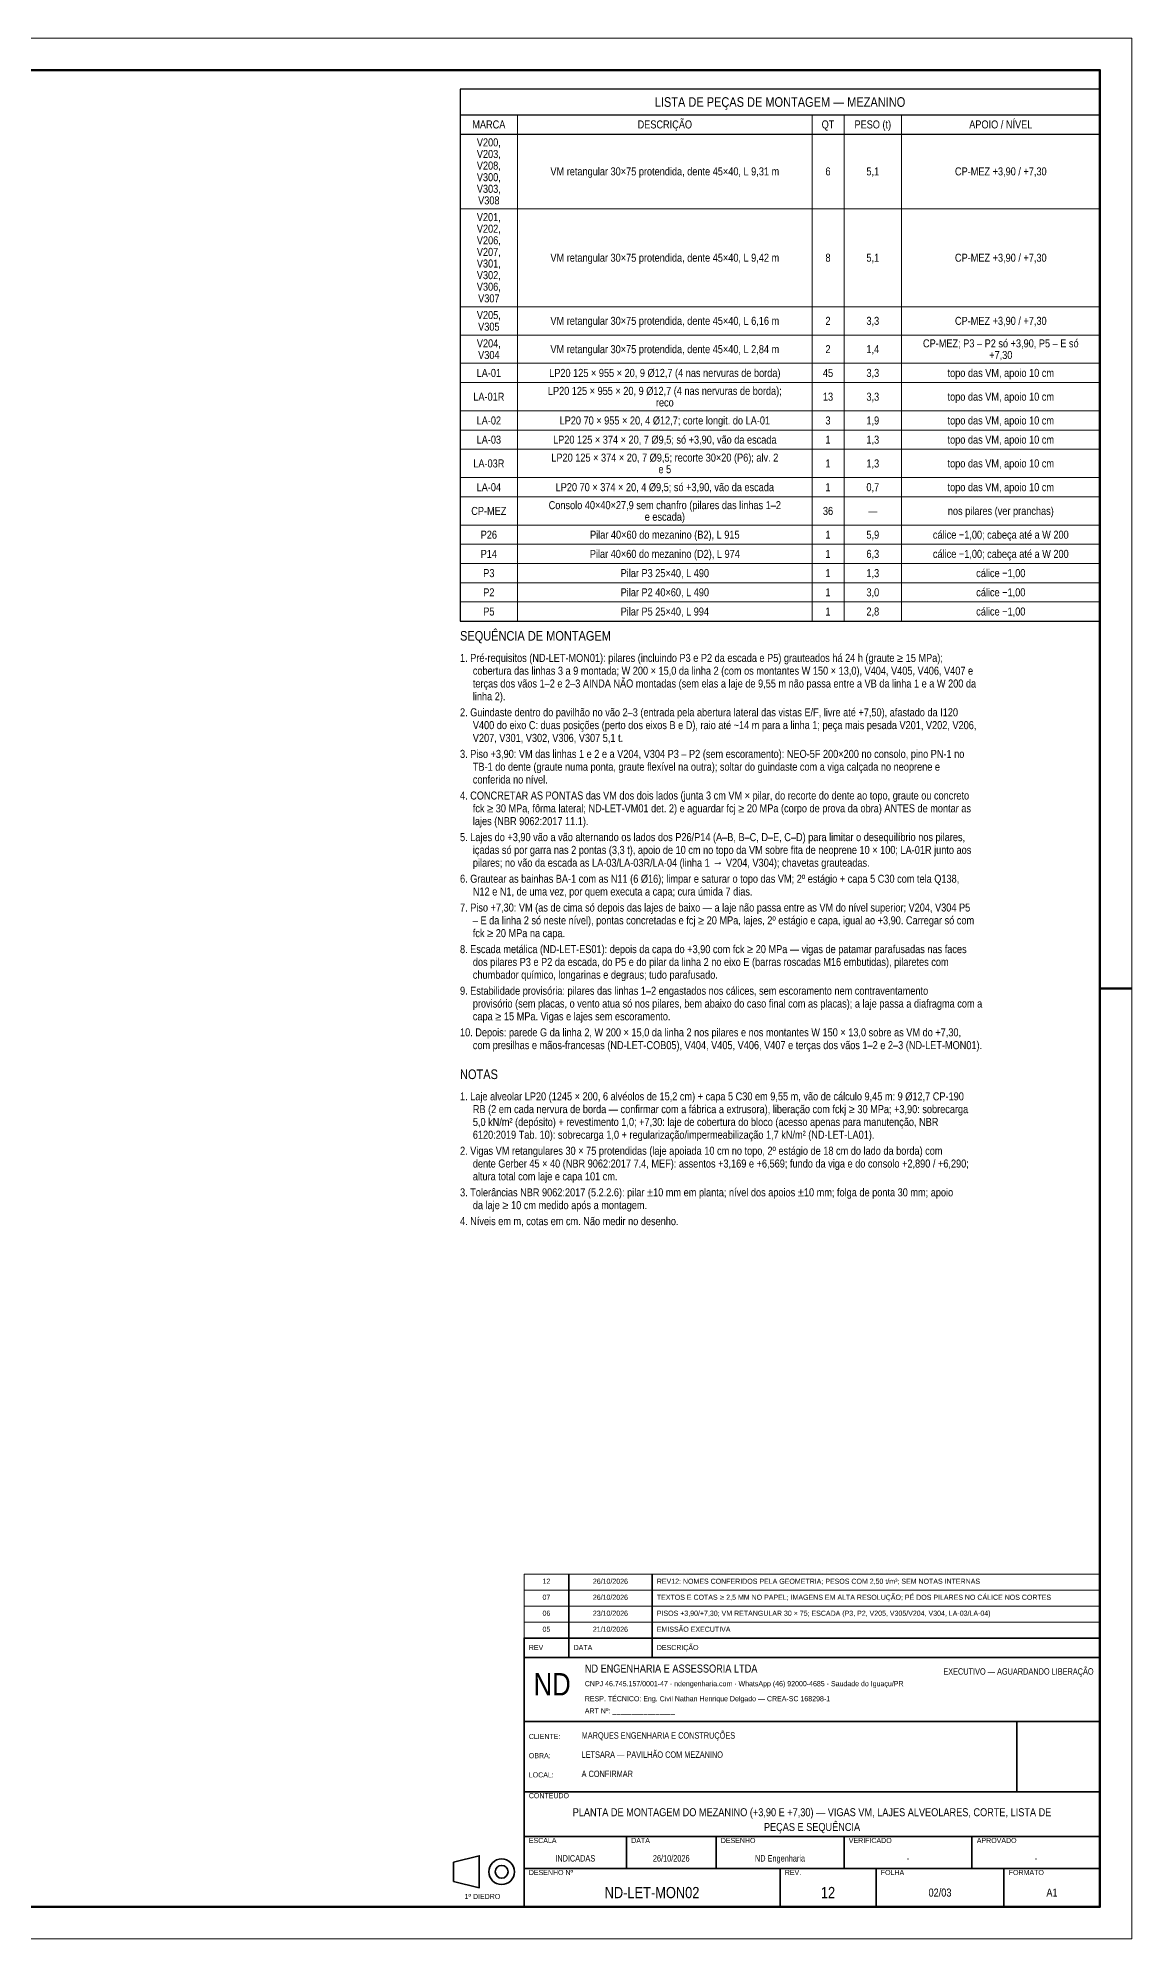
# Model space of a CAD drawing. Header units: millimetres. Extents: x 0 to 841, y 0 to 594.
# Drawn here: x 499 to 841, y 0 to 594 of the extents above; entities that cross this region are included whole.
import ezdxf
from ezdxf.enums import TextEntityAlignment as Align

# ---------------------------------------------------------------- set-up
doc = ezdxf.new("R2010")
doc.units = ezdxf.units.MM
doc.header["$LTSCALE"] = 0.5
for name, color, linetype, lineweight in [('CARIMBO', 7, 'Continuous', 35), ('CARIMBO_FINO', 8, 'Continuous', 18), ('MOLDURA', 7, 'Continuous', 50), ('TABELA', 7, 'Continuous', 25), ('TABELA_FINA', 8, 'Continuous', 13), ('TEXTO', 7, 'Continuous', 18), ('TITULO', 7, 'Continuous', 25)]:
    doc.layers.add(name, color=color, linetype=linetype, lineweight=lineweight)
doc.styles.add('ND', font='DejaVuSansCondensed.ttf')

msp = doc.modelspace()

# ---------------------------------------------------------------- linework, layer by layer
at = {"layer": 'CARIMBO'}
for p, q in [((665, 88), (665, 114)), ((691, 88), (691, 114)), ((805, 46), (805, 68)), ((683, 22), (683, 32)), ((711, 22), (711, 32)), ((751, 22), (751, 32)), ((791, 22), (791, 32)), ((731, 10), (731, 22)), ((761, 10), (761, 22)), ((801, 10), (801, 22))]:
    msp.add_line(p, q, dxfattribs=at)
for points in [[(651, 88), (831, 88), (831, 94), (651, 94)], [(651, 68), (831, 68), (831, 88), (651, 88)], [(651, 46), (831, 46), (831, 68), (651, 68)], [(651, 32), (831, 32), (831, 46), (651, 46)], [(651, 22), (831, 22), (831, 32), (651, 32)], [(629, 18), (637, 16), (637, 26), (629, 24)], [(651, 10), (831, 10), (831, 22), (651, 22)]]:
    msp.add_lwpolyline(points, close=True, dxfattribs=at)
for radius in [4, 2]:
    msp.add_circle((644, 21), radius, dxfattribs=at)
at = {"layer": 'CARIMBO_FINO'}
for points in [[(0, 0), (841, 0), (841, 594), (0, 594)], [(651, 109), (831, 109), (831, 114), (651, 114)], [(651, 104), (831, 104), (831, 109), (651, 109)], [(651, 99), (831, 99), (831, 104), (651, 104)], [(651, 94), (831, 94), (831, 99), (651, 99)]]:
    msp.add_lwpolyline(points, close=True, dxfattribs=at)
at = {"layer": 'MOLDURA'}
msp.add_line((831, 297), (841, 297), dxfattribs=at)
msp.add_lwpolyline([(25, 10), (831, 10), (831, 584), (25, 584)], close=True, dxfattribs=at)
at = {"layer": 'TABELA'}
msp.add_line((631, 564), (831, 564), dxfattribs=at)
for points in [[(631, 570), (831, 570), (831, 578), (631, 578)], [(631, 411.8), (831, 411.8), (831, 578), (631, 578)]]:
    msp.add_lwpolyline(points, close=True, dxfattribs=at)
at = {"layer": 'TABELA_FINA'}
for p, q in [((649, 570), (649, 411.8)), ((741, 570), (741, 411.8)), ((751, 570), (751, 411.8)), ((769, 570), (769, 411.8)), ((631, 540.65), (831, 540.65)), ((631, 510.05), (831, 510.05)), ((631, 501.2), (831, 501.2)), ((631, 492.35), (831, 492.35)), ((631, 486.35), (831, 486.35)), ((631, 477.5), (831, 477.5)), ((631, 471.5), (831, 471.5)), ((631, 465.5), (831, 465.5)), ((631, 456.65), (831, 456.65)), ((631, 450.65), (831, 450.65)), ((631, 441.8), (831, 441.8)), ((631, 435.8), (831, 435.8)), ((631, 429.8), (831, 429.8)), ((631, 423.8), (831, 423.8)), ((631, 417.8), (831, 417.8)), ((631, 411.8), (831, 411.8))]:
    msp.add_line(p, q, dxfattribs=at)

# ---------------------------------------------------------------- texts
at = {"layer": 'TEXTO', "style": 'ND'}
for s, height, p in [('MARCA', 2.5, (640, 567)), ('DESCRIÇÃO', 2.5, (695, 567)), ('QT', 2.5, (746, 567)), ('PESO (t)', 2.5, (760, 567)), ('APOIO / NÍVEL', 2.5, (800, 567)), ('V200,', 2.5, (640, 561.388)), ('V203,', 2.5, (640, 557.763)), ('V208,', 2.5, (640, 554.138)), ('VM retangular 30×75 protendida, dente 45×40, L 9,31 m', 2.5, (695, 552.325)), ('6', 2.5, (746, 552.325)), ('5,1', 2.5, (760, 552.325)), ('CP-MEZ +3,90 / +7,30', 2.5, (800, 552.325)), ('V300,', 2.5, (640, 550.513)), ('V303,', 2.5, (640, 546.888)), ('V308', 2.5, (640, 543.263)), ('V201,', 2.5, (640, 538.038)), ('V202,', 2.5, (640, 534.413)), ('V206,', 2.5, (640, 530.788)), ('V207,', 2.5, (640, 527.163)), ('V301,', 2.5, (640, 523.538)), ('VM retangular 30×75 protendida, dente 45×40, L 9,42 m', 2.5, (695, 525.35)), ('8', 2.5, (746, 525.35)), ('5,1', 2.5, (760, 525.35)), ('CP-MEZ +3,90 / +7,30', 2.5, (800, 525.35)), ('V302,', 2.5, (640, 519.913)), ('V306,', 2.5, (640, 516.288)), ('V307', 2.5, (640, 512.663)), ('V205,', 2.5, (640, 507.437)), ('V305', 2.5, (640, 503.812)), ('VM retangular 30×75 protendida, dente 45×40, L 6,16 m', 2.5, (695, 505.625)), ('2', 2.5, (746, 505.625)), ('3,3', 2.5, (760, 505.625)), ('CP-MEZ +3,90 / +7,30', 2.5, (800, 505.625)), ('V204,', 2.5, (640, 498.587)), ('CP-MEZ; P3 – P2 só +3,90, P5 – E só', 2.5, (800, 498.587)), ('V304', 2.5, (640, 494.962)), ('VM retangular 30×75 protendida, dente 45×40, L 2,84 m', 2.5, (695, 496.775)), ('2', 2.5, (746, 496.775)), ('1,4', 2.5, (760, 496.775)), ('+7,30', 2.5, (800, 494.962)), ('LA-01', 2.5, (640, 489.35)), ('LP20 125 × 955 × 20, 9 Ø12,7 (4 nas nervuras de borda)', 2.5, (695, 489.35)), ('45', 2.5, (746, 489.35)), ('3,3', 2.5, (760, 489.35)), ('topo das VM, apoio 10 cm', 2.5, (800, 489.35)), ('LA-01R', 2.5, (640, 481.925)), ('LP20 125 × 955 × 20, 9 Ø12,7 (4 nas nervuras de borda);', 2.5, (695, 483.737)), ('13', 2.5, (746, 481.925)), ('3,3', 2.5, (760, 481.925)), ('topo das VM, apoio 10 cm', 2.5, (800, 481.925)), ('LA-02', 2.5, (640, 474.5)), ('LP20 70 × 955 × 20, 4 Ø12,7; corte longit. do LA-01', 2.5, (695, 474.5)), ('reco', 2.5, (695, 480.112)), ('3', 2.5, (746, 474.5)), ('1,9', 2.5, (760, 474.5)), ('topo das VM, apoio 10 cm', 2.5, (800, 474.5)), ('LA-03', 2.5, (640, 468.5)), ('LP20 125 × 374 × 20, 7 Ø9,5; só +3,90, vão da escada', 2.5, (695, 468.5)), ('1', 2.5, (746, 468.5)), ('1,3', 2.5, (760, 468.5)), ('topo das VM, apoio 10 cm', 2.5, (800, 468.5)), ('LP20 125 × 374 × 20, 7 Ø9,5; recorte 30×20 (P6); alv. 2', 2.5, (695, 462.887)), ('LA-03R', 2.5, (640, 461.075)), ('e 5', 2.5, (695, 459.262)), ('1', 2.5, (746, 461.075)), ('1,3', 2.5, (760, 461.075)), ('topo das VM, apoio 10 cm', 2.5, (800, 461.075)), ('LA-04', 2.5, (640, 453.65)), ('LP20 70 × 374 × 20, 4 Ø9,5; só +3,90, vão da escada', 2.5, (695, 453.65)), ('1', 2.5, (746, 453.65)), ('0,7', 2.5, (760, 453.65)), ('topo das VM, apoio 10 cm', 2.5, (800, 453.65)), ('CP-MEZ', 2.5, (640, 446.225)), ('Consolo 40×40×27,9 sem chanfro (pilares das linhas 1–2', 2.5, (695, 448.037)), ('e escada)', 2.5, (695, 444.412)), ('36', 2.5, (746, 446.225)), ('—', 2.5, (760, 446.225)), ('nos pilares (ver pranchas)', 2.5, (800, 446.225)), ('P26', 2.5, (640, 438.8)), ('Pilar 40×60 do mezanino (B2), L 915', 2.5, (695, 438.8)), ('1', 2.5, (746, 438.8)), ('5,9', 2.5, (760, 438.8)), ('cálice −1,00; cabeça até a W 200', 2.5, (800, 438.8)), ('P14', 2.5, (640, 432.8)), ('Pilar 40×60 do mezanino (D2), L 974', 2.5, (695, 432.8)), ('1', 2.5, (746, 432.8)), ('6,3', 2.5, (760, 432.8)), ('cálice −1,00; cabeça até a W 200', 2.5, (800, 432.8)), ('P3', 2.5, (640, 426.8)), ('Pilar P3 25×40, L 490', 2.5, (695, 426.8)), ('1', 2.5, (746, 426.8)), ('1,3', 2.5, (760, 426.8)), ('cálice −1,00', 2.5, (800, 426.8)), ('P2', 2.5, (640, 420.8)), ('Pilar P2 40×60, L 490', 2.5, (695, 420.8)), ('1', 2.5, (746, 420.8)), ('3,0', 2.5, (760, 420.8)), ('cálice −1,00', 2.5, (800, 420.8)), ('P5', 2.5, (640, 414.8)), ('Pilar P5 25×40, L 994', 2.5, (695, 414.8)), ('1', 2.5, (746, 414.8)), ('2,8', 2.5, (760, 414.8)), ('cálice −1,00', 2.5, (800, 414.8)), ('INDICADAS', 2, (667, 25.2)), ('26/10/2026', 2, (697, 25.2)), ('ND Engenharia', 2, (731, 25.2)), ('-', 2, (771, 25.2)), ('-', 2, (811, 25.2))]:
    msp.add_text(s, height=height, dxfattribs=at).set_placement(p, align=Align.MIDDLE_CENTER)
for s, height, p in [('1. Pré-requisitos (ND-LET-MON01): pilares (incluindo P3 e P2 da escada e P5) grauteados há 24 h (graute ≥ 15 MPa);', 2.5, (631, 398.3)), ('terças dos vãos 1–2 e 2–3 AINDA NÃO montadas (sem elas a laje de 9,55 m não passa entre a VB da linha 1 e a W 200 da', 2.5, (635, 390.3)), ('cobertura das linhas 3 a 9 montada; W 200 × 15,0 da linha 2 (com os montantes W 150 × 13,0), V404, V405, V406, V407 e', 2.5, (635, 394.3)), ('linha 2).', 2.5, (635, 386.3)), ('2. Guindaste dentro do pavilhão no vão 2–3 (entrada pela abertura lateral das vistas E/F, livre até +7,50), afastado da I120', 2.5, (631, 381.3)), ('V400 do eixo C: duas posições (perto dos eixos B e D), raio até ~14 m para a linha 1; peça mais pesada V201, V202, V206,', 2.5, (635, 377.3)), ('V207, V301, V302, V306, V307 5,1 t.', 2.5, (635, 373.3)), ('3. Piso +3,90: VM das linhas 1 e 2 e a V204, V304 P3 – P2 (sem escoramento): NEO-5F 200×200 no consolo, pino PN-1 no', 2.5, (631, 368.3)), ('TB-1 do dente (graute numa ponta, graute flexível na outra); soltar do guindaste com a viga calçada no neoprene e', 2.5, (635, 364.3)), ('conferida no nível.', 2.5, (635, 360.3)), ('4. CONCRETAR AS PONTAS das VM dos dois lados (junta 3 cm VM × pilar, do recorte do dente ao topo, graute ou concreto', 2.5, (631, 355.3)), ('fck ≥ 30 MPa, fôrma lateral; ND-LET-VM01 det. 2) e aguardar fcj ≥ 20 MPa (corpo de prova da obra) ANTES de montar as', 2.5, (635, 351.3)), ('lajes (NBR 9062:2017 11.1).', 2.5, (635, 347.3)), ('5. Lajes do +3,90 vão a vão alternando os lados dos P26/P14 (A–B, B–C, D–E, C–D) para limitar o desequilíbrio nos pilares,', 2.5, (631, 342.3)), ('içadas só por garra nas 2 pontas (3,3 t), apoio de 10 cm no topo da VM sobre fita de neoprene 10 × 100; LA-01R junto aos', 2.5, (635, 338.3)), ('6. Grautear as bainhas BA-1 com as N11 (6 Ø16); limpar e saturar o topo das VM; 2º estágio + capa 5 C30 com tela Q138,', 2.5, (631, 329.3)), ('pilares; no vão da escada as LA-03/LA-03R/LA-04 (linha 1 → V204, V304); chavetas grauteadas.', 2.5, (635, 334.3)), ('N12 e N1, de uma vez, por quem executa a capa; cura úmida 7 dias.', 2.5, (635, 325.3)), ('7. Piso +7,30: VM (as de cima só depois das lajes de baixo — a laje não passa entre as VM do nível superior; V204, V304 P5', 2.5, (631, 320.3)), ('– E da linha 2 só neste nível), pontas concretadas e fcj ≥ 20 MPa, lajes, 2º estágio e capa, igual ao +3,90. Carregar só com', 2.5, (635, 316.3)), ('fck ≥ 20 MPa na capa.', 2.5, (635, 312.3)), ('8. Escada metálica (ND-LET-ES01): depois da capa do +3,90 com fck ≥ 20 MPa — vigas de patamar parafusadas nas faces', 2.5, (631, 307.3)), ('dos pilares P3 e P2 da escada, do P5 e do pilar da linha 2 no eixo E (barras roscadas M16 embutidas), pilaretes com', 2.5, (635, 303.3)), ('9. Estabilidade provisória: pilares das linhas 1–2 engastados nos cálices, sem escoramento nem contraventamento', 2.5, (631, 294.3)), ('chumbador químico, longarinas e degraus; tudo parafusado.', 2.5, (635, 299.3)), ('provisório (sem placas, o vento atua só nos pilares, bem abaixo do caso final com as placas); a laje passa a diafragma com a', 2.5, (635, 290.3)), ('capa ≥ 15 MPa. Vigas e lajes sem escoramento.', 2.5, (635, 286.3)), ('10. Depois: parede G da linha 2, W 200 × 15,0 da linha 2 nos pilares e nos montantes W 150 × 13,0 sobre as VM do +7,30,', 2.5, (631, 281.3)), ('com presilhas e mãos-francesas (ND-LET-COB05), V404, V405, V406, V407 e terças dos vãos 1–2 e 2–3 (ND-LET-MON01).', 2.5, (635, 277.3)), ('1. Laje alveolar LP20 (1245 × 200, 6 alvéolos de 15,2 cm) + capa 5 C30 em 9,55 m, vão de cálculo 9,45 m: 9 Ø12,7 CP-190', 2.5, (631, 261.3)), ('5,0 kN/m² (depósito) + revestimento 1,0; +7,30: laje de cobertura do bloco (acesso apenas para manutenção, NBR', 2.5, (635, 253.3)), ('RB (2 em cada nervura de borda — confirmar com a fábrica a extrusora), liberação com fckj ≥ 30 MPa; +3,90: sobrecarga', 2.5, (635, 257.3)), ('6120:2019 Tab. 10): sobrecarga 1,0 + regularização/impermeabilização 1,7 kN/m² (ND-LET-LA01).', 2.5, (635, 249.3)), ('2. Vigas VM retangulares 30 × 75 protendidas (laje apoiada 10 cm no topo, 2º estágio de 18 cm do lado da borda) com', 2.5, (631, 244.3)), ('dente Gerber 45 × 40 (NBR 9062:2017 7.4, MEF): assentos +3,169 e +6,569; fundo da viga e do consolo +2,890 / +6,290;', 2.5, (635, 240.3)), ('altura total com laje e capa 101 cm.', 2.5, (635, 236.3)), ('3. Tolerâncias NBR 9062:2017 (5.2.2.6): pilar ±10 mm em planta; nível dos apoios ±10 mm; folga de ponta 30 mm; apoio', 2.5, (631, 231.3)), ('4. Níveis em m, cotas em cm. Não medir no desenho.', 2.5, (631, 222.3)), ('da laje ≥ 10 cm medido após a montagem.', 2.5, (635, 227.3)), ('TEXTOS E COTAS ≥ 2,5 MM NO PAPEL; IMAGENS EM ALTA RESOLUÇÃO; PÉ DOS PILARES NO CÁLICE NOS CORTES', 1.6, (692.5, 105.5)), ('REV12: NOMES CONFERIDOS PELA GEOMETRIA; PESOS COM 2,50 t/m³; SEM NOTAS INTERNAS', 1.6, (692.5, 110.5)), ('PISOS +3,90/+7,30; VM RETANGULAR 30 × 75; ESCADA (P3, P2, V205, V305/V204, V304, LA-03/LA-04)', 1.6, (692.5, 100.5)), ('EMISSÃO EXECUTIVA', 1.6, (692.5, 95.5)), ('REV', 1.6, (652.5, 89.8)), ('DATA', 1.6, (666.5, 89.8)), ('DESCRIÇÃO', 1.6, (692.5, 89.8)), ('CNPJ 46.745.157/0001-47 · ndengenharia.com · WhatsApp (46) 92000-4685 · Saudade do Iguaçu/PR', 1.6, (670, 78.5)), ('ART Nº: ________________', 1.6, (670, 70)), ('RESP. TÉCNICO: Eng. Civil Nathan Henrique Delgado — CREA-SC 168298-1', 1.6, (670, 73.8)), ('CLIENTE:', 1.6, (652.5, 62)), ('MARQUES ENGENHARIA E CONSTRUÇÕES', 2, (669, 62)), ('OBRA:', 1.6, (652.5, 56)), ('LETSARA — PAVILHÃO COM MEZANINO', 2, (669, 56)), ('LOCAL:', 1.6, (652.5, 50)), ('A CONFIRMAR', 2, (669, 50)), ('CONTEÚDO', 1.6, (652.5, 43.5)), ('ESCALA', 1.6, (652.5, 29.5)), ('DATA', 1.6, (684.5, 29.5)), ('DESENHO', 1.6, (712.5, 29.5)), ('VERIFICADO', 1.6, (752.5, 29.5)), ('APROVADO', 1.6, (792.5, 29.5)), ('DESENHO Nº', 1.6, (652.5, 19.5)), ('REV.', 1.6, (732.5, 19.5)), ('FOLHA', 1.6, (762.5, 19.5)), ('FORMATO', 1.6, (802.5, 19.5))]:
    msp.add_text(s, height=height, dxfattribs=at).set_placement(p, align=Align.BOTTOM_LEFT)
for s, p in [('07', (658, 105.5)), ('12', (658, 110.5)), ('26/10/2026', (678, 110.5)), ('26/10/2026', (678, 105.5)), ('06', (658, 100.5)), ('23/10/2026', (678, 100.5)), ('05', (658, 95.5)), ('21/10/2026', (678, 95.5)), ('1º DIEDRO', (638, 12))]:
    msp.add_text(s, height=1.6, dxfattribs=at).set_placement(p, align=Align.BOTTOM_CENTER)
at = {"layer": 'TITULO', "style": 'ND'}
for s, height, p in [('LISTA DE PEÇAS DE MONTAGEM — MEZANINO', 3, (731, 574)), ('PLANTA DE MONTAGEM DO MEZANINO (+3,90 E +7,30) — VIGAS VM, LAJES ALVEOLARES, CORTE, LISTA DE', 2.5, (741, 39.6)), ('PEÇAS E SEQUÊNCIA', 2.5, (741, 35)), ('ND-LET-MON02', 3.5, (691, 14.5)), ('12', 3.5, (746, 14.5)), ('02/03', 2.5, (781, 14.5)), ('A1', 2.5, (816, 14.5))]:
    msp.add_text(s, height=height, dxfattribs=at).set_placement(p, align=Align.MIDDLE_CENTER)
for s, height, p in [('SEQUÊNCIA DE MONTAGEM', 3, (631, 404.8)), ('NOTAS', 3, (631, 267.8)), ('ND ENGENHARIA E ASSESSORIA LTDA', 2.5, (670, 82.5)), ('ND', 7, (654, 74))]:
    msp.add_text(s, height=height, dxfattribs=at).set_placement(p, align=Align.BOTTOM_LEFT)
msp.add_text('EXECUTIVO — AGUARDANDO LIBERAÇÃO', height=2, dxfattribs=at).set_placement((829, 82), align=Align.BOTTOM_RIGHT)

doc.saveas('drawing.dxf')
